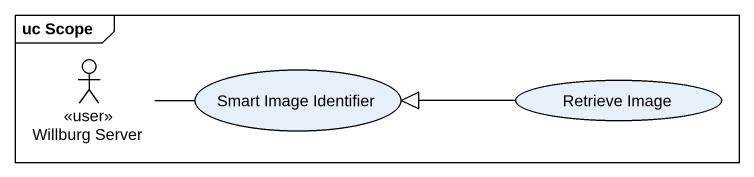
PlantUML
@startuml
mainframe uc Scope
actor "Willburg Server" as Willburg_Server <<user>>
usecase "Smart Image Identifier" as Smart_Image_Identifier
usecase "Retrieve Image" as Retrieve_Image
Willburg_Server -right- Smart_Image_Identifier
Retrieve_Image -left-|> Smart_Image_Identifier
@enduml
